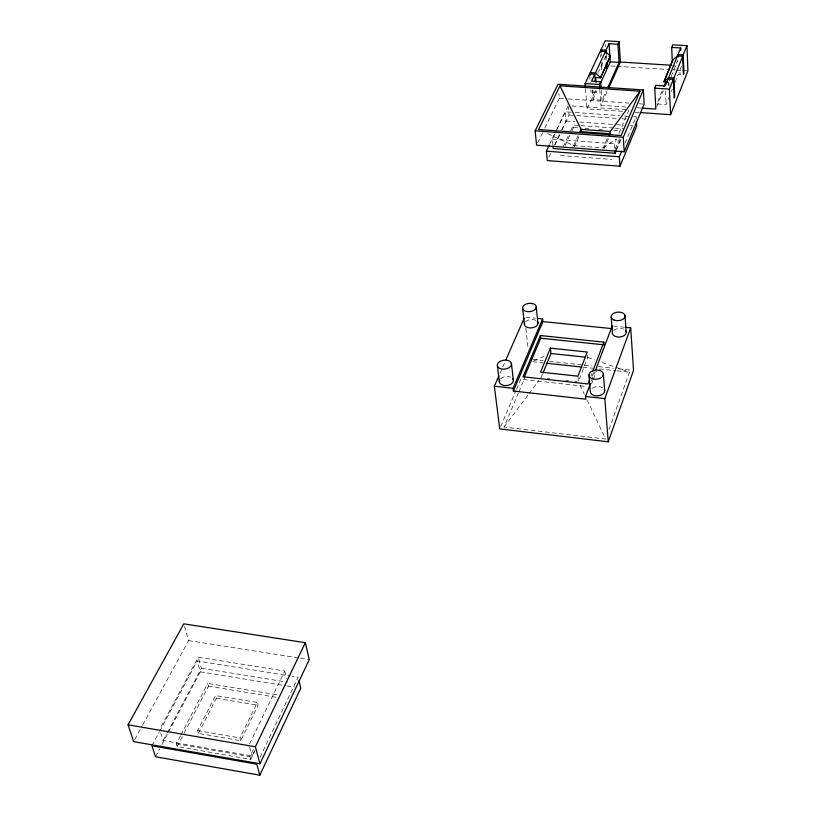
<?xml version="1.0" encoding="UTF-8"?>
<svg xmlns="http://www.w3.org/2000/svg" width="816" height="816" viewBox="0 0 816 816"><rect width="100%" height="100%" fill="white"/><g stroke="black" fill="none" stroke-linecap="round" stroke-linejoin="round"><path stroke-width="0.61" stroke-dasharray="4.08 3.06" d="M609.032 429.512L629.462 372.188L600.851 362.059M591.569 383.918L592.906 380.389M593.344 379.216L596.455 370.984M592.161 376.227L593.477 372.739M591.335 381.184L594.895 371.78M591.039 375.829L591.926 373.504M587.561 355.266L587.744 357.428L578.391 381.613L577.912 376.196M662.082 91.219L656.87 103.948L666.101 104.581L668.916 97.583M671.323 91.586L672.241 89.281M675.016 82.375L678.249 74.317L681.35 74.521M681.462 66.31L678.79 72.981L680.85 73.114M669.304 81.151L670.691 77.724M671.16 76.582L677.668 60.557L677.77 63.056M656.778 106.774L663.347 90.678M542.518 374.075L541.1 377.502L540.763 374.258M625.087 143.065L636.133 116.8L633.593 116.617M587.112 399.993L605.635 439.059L504.043 427.043L518.323 393.159M518.823 391.996L524.729 377.971M500.738 426.595L515.998 390.568M516.487 389.405L520.924 378.94M615.04 149.144L619.385 138.934M615.682 150.348L620.507 139.006M616.621 149.767L621.098 139.23M614.805 148.522L614.489 143.759L616.488 139.097M618.987 133.263L628.973 109.915L629.116 112.271M603.922 149.022L610.011 134.987M547.648 133.661L573.597 145.605L603.238 147.839L607.818 137.323M499.902 373.534L504.951 362.008M592.222 89.75L592.967 99.593L602.024 100.205L606.166 91.045M625.892 107.008L600.923 105.284L607.604 90.494M573.597 145.605L578.065 135.854M574.291 146.86L579.248 136.017M592.967 99.593L596.129 92.687L595.955 90.229M622.486 111.343L587.041 108.865L595.945 89.546M565.192 145.37L571.455 131.896M571.975 130.774L573.536 127.408L573.342 125.093L579.646 125.552M596.129 92.687L590.998 92.341L591.631 90.974L596.761 91.31M563.428 146.411L568.64 135.191M570.731 130.703L573.342 125.093M597.853 73.032L605.717 56.11L610.388 56.396M548.882 157.192L551.014 152.674M554.747 144.769L559.541 134.609M561.673 130.091L565.937 121.054L565.141 111.802L574.015 112.424M554.788 145.228L559.541 135.16M562.183 129.571L569.038 115.036L568.344 106.865M549.607 144.432L556.033 130.937M556.573 129.805L565.141 111.802M552.881 145.034L552.34 139.128L554.992 133.559M557.114 129.101L568.252 105.703M260.069 757.319L298.126 677.178L291.893 676.178M180.387 735.961L176.307 743.794L177.143 746.518L250.685 759.37L249.941 756.626L253.766 748.66M160.701 732.799L163.159 740.54L252.093 756.034L254.816 750.353M250.685 759.37L255.051 750.261M249.604 743.774L284.774 671.058L198.237 657.196L160.252 728.372M537.683 142.851L542.671 132.58M544.884 128.01L559.297 98.328L558.889 93.636M240.761 740.683L239.996 737.939L257.356 702.505L215.577 695.579L197.554 730.657L198.37 733.39L240.761 740.683L258.08 705.248L257.356 702.505M198.37 733.39L216.352 698.312L215.577 695.579M177.143 746.518L183.549 734.216M184.13 733.094L208.549 686.144L207.774 683.42L279.449 695.181M180.968 734.849L207.774 683.42M155.479 756.738L159.61 748.925M161.976 744.457L167.872 733.288M168.463 732.176L200.338 671.864L197.197 660.96L290.649 675.974M163.159 740.54L166.688 733.87M167.27 732.758L201.409 668.233L198.237 657.196M151.949 745.804L159.1 732.411M159.691 731.289L197.197 660.96M134.854 739.408L142.106 726.077M142.708 724.965L188.608 640.58L184.467 626.229M504.043 427.043L528.248 394.689M529.003 393.679L538.835 380.531M603.238 147.839L616.172 138.965M533.899 360.662L544.139 356.368M672.486 65.749L675.852 65.963M610.735 65.912L615.794 66.229M617.059 66.31L667.672 69.503M672.731 69.829L675.271 69.982M676.535 70.064L681.595 70.39M682.859 70.462L686.654 70.706M559.297 98.328L566.896 98.848M568.16 98.94L628.942 103.102M639.071 103.795L644.14 104.142M637.123 107.783L640.866 108.049M572.047 105.968L626.443 109.742M635.144 112.22L638.938 112.486M575.28 112.516L619.65 115.637M624.719 115.994L628.524 116.26M569.038 115.036L575.341 115.484M576.606 115.566L616.947 118.432M621.986 118.789L628.289 119.228M565.937 121.054L574.78 121.686M579.839 122.053L615.213 124.593M616.468 124.685L624.046 125.225M630.37 125.674L632.89 125.858M580.9 125.644L613.652 128.01M614.917 128.102L623.73 128.734M573.536 127.408L578.575 127.775M584.868 128.234L588.642 128.5M598.709 129.234L602.483 129.509M613.816 130.336L621.364 130.876M552.34 139.128L614.489 143.759M560.5 155.479L611.827 159.426M525.851 317.2L535.439 318.179M613.469 326.094L624.546 327.216M533.062 359.581L543.109 360.672M549.382 361.345L583.297 364.997M584.552 365.129L592.09 365.945M598.363 366.619L613.438 368.24M618.457 368.781L631.023 370.138M532.879 361.753L542.905 362.834M583.052 367.169L593.089 368.261M599.362 368.934L615.662 370.699M616.916 370.831L629.462 372.188M547.322 378.185L549.811 378.461M565.967 380.236L568.456 380.511M574.668 381.194L577.157 381.47M523.301 379.501L586.939 386.549M188.608 640.58L299.217 658.022M300.482 658.226L309.274 659.614M201.409 668.233L287.507 682.166M200.338 671.864L285.712 685.726M286.967 685.93L294.494 687.154M208.549 686.144L277.634 697.496M216.352 698.312L258.08 705.248M197.554 730.657L239.996 737.939M176.307 743.794L249.941 756.626M587.744 357.428L594.895 359.958M580.033 385.06L584.389 394.25M249.665 747.13L252.093 756.034M284.774 671.058L286.589 678.463M525.881 328.226L528.197 349.279M585.47 88.618L587.041 108.865M589.693 75.184L590.254 82.538M590.804 89.893L590.998 92.341M599.78 89.393L600.923 105.284M601.188 53.55L601.361 55.978M601.79 62.047L602.218 68.116L601.606 69.431L601.351 65.79M600.576 54.866L600.739 57.293M601.31 90.362L602.024 100.205M605.482 44.533L605.645 47.022M606.166 54.478L606.767 61.149M605.717 56.11L606.064 61.078M636.133 116.8L636.266 119.136M665.458 90.933L666.101 104.581M668.834 82.304L669.008 86.088M668.233 82.732L668.345 85.201M500.677 378.808A7.089 4.508 -6.9 0 1 510.52 377.104M525.422 321.851A6.834 4.182 -6.2 0 1 536.163 320.525M592.345 388.253A7.191 4.631 -4.6 0 1 602.473 387.631M613.826 330.337A6.936 4.294 -4 0 1 623.516 329.154"/><path stroke-width="1.22" d="M498.892 375.839L494.343 386.203L499.749 428.92L608.246 441.793L633.532 370.403L630.697 327.838L625.78 327.338M608.246 441.793L604.809 398.616L630.697 327.838M537.846 318.413L542.64 318.903L513.07 388.314L513.397 391.027L585.796 399.197L585.562 396.454L590.447 383.53M595.343 370.607L612.235 325.972L612.439 328.664M589.723 379.318L587.959 383.969L522.995 376.788L540.437 335.539L603.85 342.139L603.983 343.934M592.814 371.188L603.85 342.139M640.203 112.577L670.579 114.689L687.919 70.788L686.95 45.665L672.772 44.819L671.68 47.44L672.323 62.087M670.579 114.689L669.416 89.128L673.353 79.356L668.059 79.019L665.224 85.966L655.931 85.364L654.769 88.159L655.84 109.079L642.11 108.13M673.353 79.356L674.169 97.93L674.73 96.543L673.914 77.979L682.676 56.253L677.474 55.937L672.884 59.884L663.979 81.6L667.621 82.222M682.676 56.253L683.42 74.654L683.951 73.307L683.216 54.917L686.95 45.665M663.969 86.588L665.866 81.957M663.979 81.6L668.62 77.632L677.474 55.937M678.116 57.049L678.014 54.601L680.717 47.981L671.68 47.44M664 81.988L672.884 59.884M542.987 372.932L550.973 353.512L550.423 348.136L587.285 352.033L577.912 376.196L540.529 372.106L550.423 348.136M624.209 151.766L644.14 104.142L643.345 89.923L558.062 84.262L535.163 130.815L536.571 145.136L624.209 151.766L623.281 137.292L643.345 89.923M549.066 145.564L546.394 151.184L547.281 160.579L619.956 166.229L636.684 126.133L636.409 121.462M619.956 166.229L619.334 156.764L621.731 151.052M524.27 377.206L540.712 338.222L540.437 335.539M640.04 91.168L621.139 135.558L538.621 129.509L560 85.843L640.04 91.168L610.358 131.488L608.838 134.987M513.397 391.027L542.915 321.586L542.64 318.903M552.993 146.217L553.207 148.573L615.131 153.286L616.131 150.94M505.961 359.703L524.147 318.23M607.716 87.608L619.109 62.414L617.936 44.227L619.13 41.626L605.217 40.8L600.933 49.909L601.106 52.336M608.624 88.22L620.435 62.047L619.13 41.626M579.554 132.6L581.043 129.346L560 85.843M599.689 88.169L599.423 84.507L600.698 81.743L591.58 81.141L594.782 74.287L589.601 73.95L585.082 83.558L585.276 86.088M600.413 83.375L606.665 69.758L606.237 63.556M617.936 44.227L609.062 43.697L610.286 61.863L607.267 68.432L606.849 62.363M596.119 82.559L595.751 77.551L600.494 77.857L610.368 56.029L605.401 51.53L600.311 51.224L590.243 72.593L590.427 75.041M600.494 77.857L610.368 56.029M590.243 72.593L595.415 72.93L605.401 51.53M606.268 53.856L606.013 50.215L609.062 43.697M259.804 775.2L256.805 764.184L151.949 745.804L155.479 756.738L259.804 775.2L300.767 688.174L299.013 680.85M259.967 763.756L309.274 659.614L305.337 642.702L183.773 623.832L128.081 724.812L133.651 741.622L259.967 763.756L255.377 746.793L305.337 642.702M600.933 49.909L606.013 50.215M678.014 54.601L683.216 54.917M620.435 62.047L671.129 65.219M610.286 61.863L619.109 62.414M668.62 77.632L673.914 77.979M585.082 83.558L599.423 84.507M654.769 88.159L669.416 89.128M610.358 131.488L581.043 129.346L581.227 131.672L610.521 133.814M535.163 130.815L623.281 137.292M546.394 151.184L619.334 156.764M542.915 321.586L611.174 328.542M540.712 338.222L604.054 344.842M550.973 353.512L585.296 357.163M546.669 363.242L581.798 367.037M494.343 386.203L513.07 388.314M585.562 396.454L604.809 398.616M128.081 724.812L255.377 746.793M595.415 72.93L600.474 77.479M497.362 365.843L499.402 382.265M511.408 363.416L513.346 379.848M522.566 307.785L524.362 323.993M536.265 307.193A6.875 4.162 -6.2 0 1 525.759 311.284A6.875 4.162 -6.2 0 1 526.218 304.021A6.875 4.162 -6.2 0 1 536.265 307.193L537.968 323.422M588.928 375.064L590.345 391.639A7.191 4.631 -4.6 0 0 598.618 395.75A7.191 4.631 -4.6 0 0 604.411 389.589M603.381 374.177A7.242 4.61 -4.6 0 1 592.691 378.859A7.242 4.61 -4.6 0 1 592.385 370.882A7.242 4.61 -4.6 0 1 603.381 374.177L604.697 390.772M594.782 74.287L595.323 81.651M611.204 317.21L612.418 333.571A6.936 4.294 -4 0 0 621.058 336.814A6.936 4.294 -4 0 0 625.688 330.827M600.698 81.743L601.137 87.893M614.968 150.899L615.131 153.286M625.036 315.517L626.158 331.888M680.717 47.981L680.819 50.429M537.183 321.351A6.834 4.182 -6.2 0 1 531.777 327.859A6.834 4.182 -6.2 0 1 524.668 322.891M512.815 378.757A7.089 4.508 -6.9 0 1 506.563 385.58A7.089 4.508 -6.9 0 1 499.79 379.909M500.218 368.597A7.14 4.488 -6.9 0 0 511.459 364.589A7.14 4.488 -6.9 0 0 501.483 360.743A7.14 4.488 -6.9 0 0 500.218 368.597M613.867 319.954A6.977 4.274 -4.1 0 0 625.025 316.628A6.977 4.274 -4.1 0 0 615.468 312.538A6.977 4.274 -4.1 0 0 613.867 319.954"/></g></svg>
